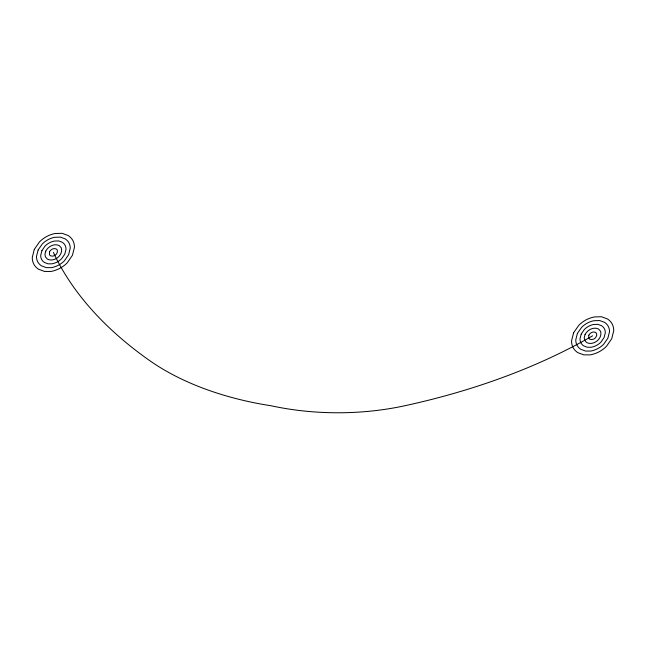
<?xml version="1.0" encoding="UTF-8"?>
<svg xmlns="http://www.w3.org/2000/svg" width="646" height="646" viewBox="0 0 646 646"><rect width="100%" height="100%" fill="white"/><g stroke="black" fill="none" stroke-linecap="round" stroke-linejoin="round"><path stroke-width="0.97" d="M592.64 335.807A529.76 305.857 0 0 1 404.929 405.72A189.964 109.675 0 0 1 271.167 405.777A236.589 136.597 0 0 1 149.428 360.436A498.914 288.043 0 0 1 53.36 252.376M34.286 249.429L32.3 257.326A39.067 22.553 0 0 0 33.616 263.77A24.944 14.406 0 0 0 38.421 269.18L44.509 271.441L51.195 271.441A26.486 15.294 0 0 0 60.579 267.945A39.067 22.553 0 0 0 67.305 262.736L72.425 255.323L74.411 247.426A39.067 22.553 0 0 0 73.095 240.982A24.944 14.406 0 0 0 68.29 235.58L62.202 233.311L54.967 233.513A24.944 14.406 0 0 0 46.132 236.807A39.067 22.553 0 0 0 39.406 242.016L34.286 249.429M38.106 250.018L36.515 256.333A31.258 18.048 0 0 0 37.565 261.493A19.953 11.523 0 0 0 41.409 265.813L46.278 267.63L51.632 267.63A21.189 12.234 0 0 0 59.133 264.828A31.258 18.048 0 0 0 64.519 260.669L68.613 254.734L70.204 248.419A31.258 18.048 0 0 0 69.146 243.259A19.953 11.523 0 0 0 65.303 238.939L60.433 237.122L54.644 237.292A19.953 11.523 0 0 0 47.578 239.924A31.258 18.048 0 0 0 42.2 244.083L38.106 250.018M41.917 250.608L40.722 255.348A23.442 13.534 0 0 0 41.514 259.216A14.971 8.64 0 0 0 44.396 262.454L48.046 263.818L52.06 263.818A15.892 9.173 0 0 0 57.688 261.719A23.442 13.534 0 0 0 61.725 258.594L64.794 254.144L65.989 249.404A23.442 13.534 0 0 0 65.198 245.537A14.971 8.64 0 0 0 62.315 242.298L58.665 240.934L54.329 241.063A14.971 8.64 0 0 0 49.023 243.033A23.442 13.534 0 0 0 44.986 246.158L41.917 250.608M45.729 251.197L44.937 254.354L45.462 256.938L47.384 259.094C54.078 262.664 63.671 255.17 61.249 247.822L59.327 245.658C54.296 243.033 48.103 246.481 45.729 251.197M49.54 251.787L49.411 254.653L50.372 255.735C53.715 257.52 58.511 253.773 57.3 250.099L56.347 249.017C53.828 247.709 50.727 249.429 49.54 251.787M573.575 332.851L571.589 340.749A39.067 22.553 0 0 0 572.905 347.201A24.944 14.406 0 0 0 577.71 352.603L583.798 354.872L590.484 354.864A26.486 15.294 0 0 0 599.868 351.376A39.067 22.553 0 0 0 606.594 346.167L611.714 338.754L613.7 330.857A39.067 22.553 0 0 0 612.384 324.405A24.944 14.406 0 0 0 607.579 319.003L601.491 316.734L594.255 316.944A24.944 14.406 0 0 0 585.421 320.238A39.067 22.553 0 0 0 578.695 325.439L573.575 332.851M577.387 333.441L575.796 339.764A31.258 18.048 0 0 0 576.854 344.924A19.953 11.523 0 0 0 580.697 349.244L585.567 351.061L590.912 351.053A21.189 12.234 0 0 0 598.422 348.259A31.258 18.048 0 0 0 603.8 344.092L607.894 338.165L609.485 331.842A31.258 18.048 0 0 0 608.435 326.69A19.953 11.523 0 0 0 604.591 322.362L599.722 320.553L593.932 320.715A19.953 11.523 0 0 0 586.867 323.347A31.258 18.048 0 0 0 581.481 327.514L577.387 333.441M581.206 334.03L580.011 338.77A23.442 13.534 0 0 0 580.802 342.638A14.971 8.64 0 0 0 583.685 345.885L587.335 347.241L591.348 347.241A15.892 9.173 0 0 0 596.977 345.142A23.442 13.534 0 0 0 601.014 342.025L604.083 337.575L605.278 332.835A23.442 13.534 0 0 0 604.486 328.967A14.971 8.64 0 0 0 601.604 325.721L597.954 324.365L593.609 324.486A14.971 8.64 0 0 0 588.312 326.464A23.442 13.534 0 0 0 584.275 329.589L581.206 334.03M585.018 334.628L584.218 337.785L584.751 340.361L586.673 342.525C593.359 346.095 602.96 338.593 600.538 331.245L598.616 329.08C593.585 326.464 587.392 329.904 585.018 334.628M588.829 335.217L588.7 338.084L589.653 339.166C593.004 340.951 597.8 337.204 596.589 333.522L595.628 332.448C593.117 331.132 590.016 332.851 588.829 335.217"/></g></svg>
